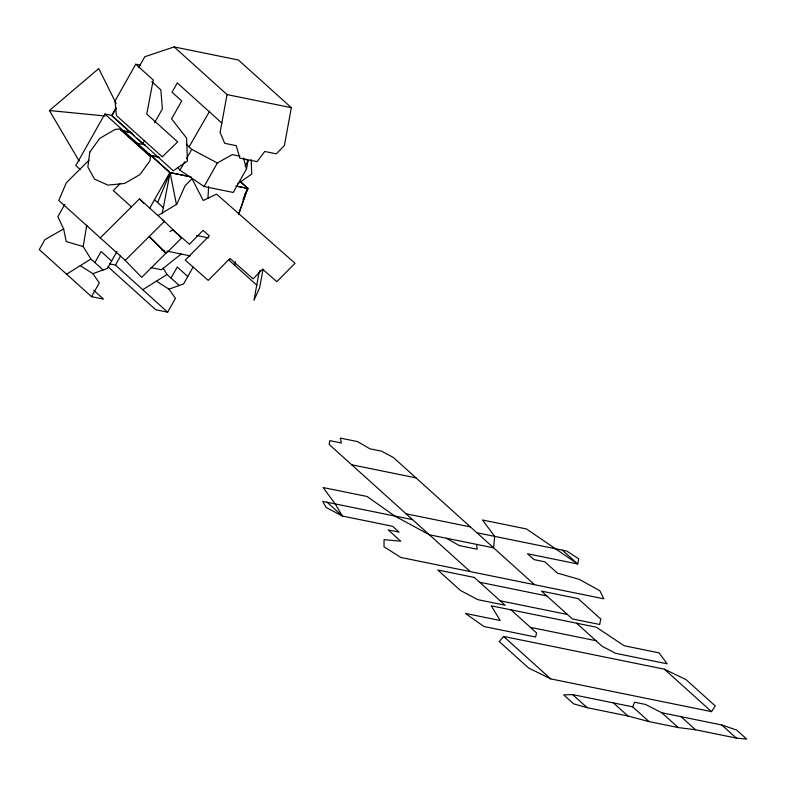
<?xml version="1.0" encoding="UTF-8"?>
<svg xmlns="http://www.w3.org/2000/svg" width="786" height="786" viewBox="0 0 786 786"><rect width="100%" height="100%" fill="white"/><g stroke="black" fill="none" stroke-linecap="round" stroke-linejoin="round"><path stroke-width="1.18" d="M207.946 198.563L208.644 186.557M103.084 269.971L90.911 259.007L83.178 246.539L86.774 225.11M174.148 46.914L227.046 94.595L220.1 132.52L224.698 143.317L236.242 145.665L239.779 158.104L257.071 161.631L264.744 151.472L276.299 153.82L284.385 145.606L291.331 107.682L238.433 60.011L174.148 46.914L144.811 56.73L138.798 67.39M234.709 265.255L235.368 261.659M263.055 269.215L259.655 287.735L253.976 300.242L259.075 272.457L260.019 270.374M177.95 167.634L179.974 170.198L204.105 186.528L233.236 192.462L246.499 168.931L248.032 160.825L246.234 159.381M162.142 213.684L170.1 172.596L149.458 153.987M238.649 214.558L247.669 188.394L240.487 181.92M238.423 214.46L247.669 188.394L235.947 186.017M163.311 207.661L157.632 202.542L170.1 172.596L190.143 176.693M243.051 199.487L247.669 188.394M678.2 727.551L649.069 721.617L632.661 706.83L634.597 702.232L645.552 704.462L661.792 712.764L678.2 727.551L695.541 729.772L736.305 738.074L746.7 739.086L736.728 730.096L721.784 724.977L661.792 712.764M111.976 115.473L104.852 114.019L75.82 165.551L80.329 169.619M135.742 64.226L115.051 100.952L116.426 115.542L162.25 156.846L177.646 141.873L146.776 114.049L153.231 79.985L135.742 64.226L140.547 65.199M115.984 107.888L111.779 115.355L134.386 135.732M116.102 108.537L111.936 115.945L142.767 143.73L144.545 140.566M64.825 204.291L57.84 216.7L63.646 228.932L66.191 241.548L83.178 246.539M154.645 122.636L162.368 108.93L160.845 89.859L151.767 81.675M94.87 262.573L101.099 251.51L111.622 260.991M63.646 228.932L44.93 239.612L39.3 249.594L91.52 296.666L99.311 282.842L92.817 273.666L80.26 265.668M116.957 251.52L107.446 268.409L92.817 273.666M109.46 263.88L115.454 265.108L120.513 256.118M149.664 208.329L169.815 172.576L191.185 176.929M179.974 170.198L184.671 161.857M186.429 158.733L191.715 149.35L186.38 144.339M204.105 186.528L217.368 162.997L232.234 154.577L239.907 156.139M171.024 278.077L177.253 267.024L187.775 276.505M245.094 166.033L248.032 160.825M107.977 266.719L155.697 309.733L167.673 312.17L175.465 298.346L168.961 289.169L156.414 281.172M193.11 267.034L183.59 283.923L168.961 289.169M244.623 194.84L248.18 188.532L240.054 181.212M189.171 146.687L209.616 111.219M711.517 711.644L715.27 705.975L685.962 679.566L664.425 669.2L503.61 636.444L499.198 641.523L528.506 667.943L550.701 678.888L711.517 711.644L664.425 669.2M88.946 160.246L66.338 182.755L58.783 200.469L125.229 260.363L141.677 277.37L165.718 253.446L149.271 236.429L166.318 253.22L181.468 238.148L164.421 221.347L139.476 198.868L100.284 237.883M120.081 183.737L113.282 190.507L131.439 206.875M125.229 260.363L164.421 221.347M79.189 161.071L49.41 110.531L98.751 68.559L116.181 103.556M181.144 254.035L161.405 269.775L150.892 267.633M237.569 183.885L251.726 174.119L251.196 159.656M66.604 274.206L90.911 259.007M142.757 289.72L167.064 274.51L179.237 285.485M157.976 215.541L176.811 204.232L185.093 185.712L192.02 178.717L203.23 200.489L216.582 194.152L295.025 263.261L276.79 281.673L262.632 269.195L253.102 278.824L229.974 258.447L208.241 280.386L185.241 260.117L209.282 235.839L203.102 230.396L189.397 244.24L172.94 229.748L169.845 231.595M632.661 706.83L572.67 694.608L563.67 694.853L573.642 703.843L587.201 707.705L627.965 716.007L649.069 721.617M49.41 110.531L105.098 115.994M227.046 94.595L291.331 107.682M121.221 130.329L130.692 132.254M122.302 130.928L131.92 132.893M135.113 142.846L145.253 144.909M158.595 156.935L148.976 154.98L120.248 129.091M149.006 155.373L159.656 157.534M236.301 186.115L248.18 188.532M196.588 235.466L208.457 237.883M161.945 250.125L164.343 250.616M166.74 251.107L190.369 255.922M91.52 296.666L103.506 299.102L93.711 290.28M351.686 464.772L415.971 477.859M406.107 513.818L470.392 526.905M412.591 519.664L322.732 501.36L326.023 507.373L342.421 516.058L392.617 526.286L399.111 532.142L388.225 529.921L400.722 541.19L384.059 539.648L384.01 546.771L400.889 557.471L603.815 598.804L599.875 590.738L579.37 579.42L557.392 573.102L544.894 561.833L534.008 559.612L527.504 553.757L577.7 563.975L578.771 558.856L566.745 551.055L476.876 532.751M479.617 582.23L546.83 595.926M500.23 600.809L567.443 614.495M530.412 627.356L595.985 640.708M191.715 149.35L217.368 162.997M446.399 538.243L459.388 545.602L477.141 549.217L476.601 544.393M154.282 199.713L157.632 202.542M221.829 123.048L177.292 82.903L172.036 92.227L181.704 100.942L171.594 118.873L186.587 138.13L187.441 161.032L173.284 170.798L137.108 138.179M104.852 114.019L169.815 172.576M562.373 550.161L577.7 563.975L526.482 528.958L482.516 519.998L494.669 536.376L493.637 547.862L429.353 534.765L394.798 516.038L367.111 496.497L323.144 487.546L335.18 503.895L342.421 516.058L327.094 502.244M228.392 259.567L256.983 285.328M721.784 724.977L736.305 738.074M534.5 584.686L393.422 457.531L381.426 451.144L369.882 448.796L357.551 441.594L340.259 438.077L341.379 442.99L329.825 440.641L329.137 444.444L470.205 571.589M681.02 716.675L695.541 729.772M576.56 623.2L602.155 646.269L615.497 653.294L667.147 663.806L659.012 652.852L624.222 645.768L596.26 627.208L491.279 605.829L500.191 620.508L465.41 613.424L483.94 626.501L535.59 637.014L536.583 632.917L510.988 609.848M613.444 702.92L627.965 716.007M115.454 265.108L167.673 312.17M572.67 694.608L587.201 707.705M503.61 636.444L550.701 678.888M139.476 198.868L143.563 203.21M162.338 219.481L164.529 222.104M163.193 268.281L167.064 274.51M243.503 157.917L246.499 168.931M170.1 172.596L176.486 204.714M89.791 152.091L87.845 167.015L94.497 179.1L107.937 185.123L124.591 183.452L139.977 174.551L149.979 160.796L150.509 156.719L119.727 128.973L115.178 129.435L99.793 138.336L89.791 152.091M600.759 619.024L599.679 624.487L572.346 618.916L541.515 591.131L578.064 598.578L600.759 619.024M474.302 577.445L437.753 569.997L460.449 590.453L477.8 599.659L505.133 605.23L474.302 577.445"/></g></svg>
